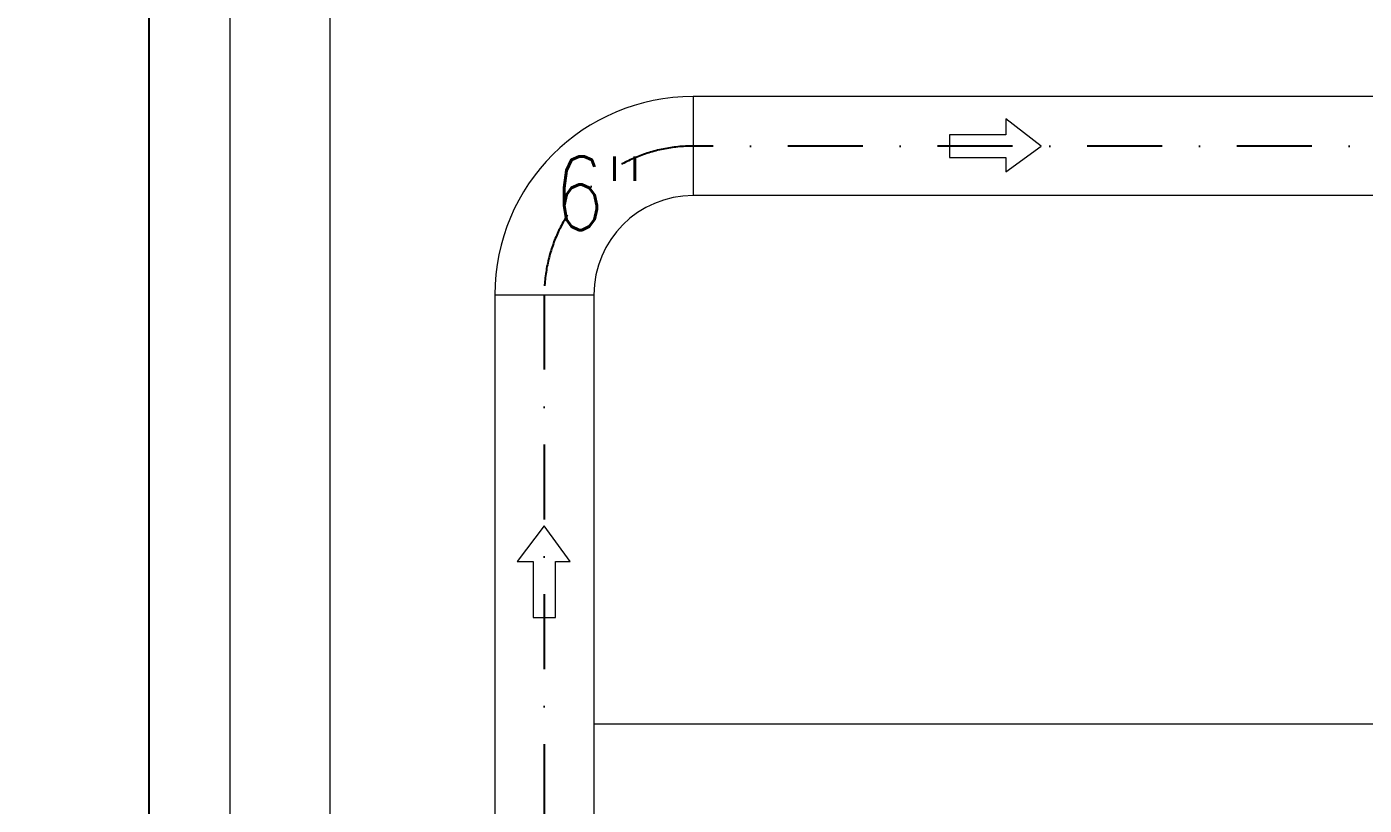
# Model space of a CAD drawing. Header units: millimetres. Extents: x -312439 to 477422, y -331570 to 212570.
# Drawn here: x 341243 to 343514, y 204197 to 205518 of the extents above; entities that cross this region are included whole.
import ezdxf

# ---------------------------------------------------------------- set-up
doc = ezdxf.new("R2010")
doc.units = ezdxf.units.MM
doc.linetypes.add('DASHDOT', pattern=[25.4, 12.7, -6.35, 0, -6.35])
doc.layers.add('ARCONDTEXTO', color=4, linetype='Continuous')
doc.styles.add('ROMAND', font='ROMAND.SHX')
doc.styles.add('ROMANS', font='romans.shx', dxfattribs={"height": 187.5})
doc.dimstyles.new('1-50 (MILIMETRO)', dxfattribs={"dimscale": 0, "dimtxt": 125, "dimasz": 125, "dimexe": 100, "dimexo": 100, "dimgap": 50, "dimtad": 0, "dimdec": 0, "dimzin": 0, "dimdsep": 46, "dimtxsty": 'ROMAND', "dimcen": -390, "dimclrd": 1, "dimclre": 1, "dimclrt": 3, "dimadec": 0, "dimazin": 0, "dimtfac": 1, "dimtdec": 0, "dimtix": 1, "dimtmove": 2, "dimatfit": 2, "dimfxl": 1, "dimtvp": 1, "dimtolj": 1, "dimtzin": 0, "dimarcsym": 0})

# ---------------------------------------------------------------- blocks, each defined once
blk = doc.blocks.new('*D50')
at = {"color": 1, "lineweight": -2, "transparency": 16777216}
for p, q in [((341488.5, 209274.4), (341350.3, 209274.4)), ((341450.3, 209149.4), (341450.3, 198499.4)), ((341658.5, 198374.4), (341350.3, 198374.4))]:
    blk.add_line(p, q, dxfattribs=at)
at = {"color": 1, "transparency": 16777216}
for points in [[(341429.4, 209149.4), (341471.1, 209149.4), (341450.3, 209274.4)], [(341429.4, 198499.4), (341471.1, 198499.4), (341450.3, 198374.4)]]:
    blk.add_solid(points, dxfattribs=at)
at = {"layer": 'Defpoints', "color": 0, "transparency": 16777216}
for p in [(341588.5, 209274.4), (341450.3, 198374.4), (341758.5, 198374.4)]:
    blk.add_point(p, dxfattribs=at)
at = {"color": 3, "transparency": 16777216, "insert": (341325.3, 203824.4), "char_height": 125, "attachment_point": 5, "rotation": 90, "style": 'ROMAND'}
blk.add_mtext('\\A1;10900', dxfattribs=at)

msp = doc.modelspace()

# ---------------------------------------------------------------- linework, layer by layer
at = {"color": 1, "linetype": 'Continuous', "lineweight": 0}
for p, q in [((341588.512, 198204.437, 0), (341588.512, 210024.437, 0)), ((341588.512, 200628.55, 0), (341588.512, 210024.437, 0)), ((341758.512, 198204.437, 0), (341758.512, 210024.437, 0)), ((342905.258, 205361.847, 0), (342905.258, 205334.725, 0)), ((342965.336, 205315.547, 0), (342905.258, 205361.847, 0)), ((342809.939, 205334.725, 0), (342809.939, 205296.37, 0)), ((342905.258, 205334.725, 0), (342809.939, 205334.725, 0)), ((342905.258, 205271.693, 0), (342965.336, 205315.547, 0)), ((342809.939, 205296.37, 0), (342905.258, 205296.37, 0)), ((342905.258, 205296.37, 0), (342905.258, 205271.693, 0)), ((342121.897, 204670.81, 0), (342075.597, 204610.732, 0)), ((342165.751, 204610.732, 0), (342121.897, 204670.81, 0)), ((342075.597, 204610.732, 0), (342102.719, 204610.732, 0)), ((342102.719, 204610.732, 0), (342102.719, 204515.412, 0)), ((342141.074, 204515.412, 0), (342141.074, 204610.732, 0)), ((342141.074, 204610.732, 0), (342165.751, 204610.732, 0)), ((342102.719, 204515.412, 0), (342141.074, 204515.412, 0))]:
    msp.add_line(p, q, dxfattribs=at)
at = {"color": 5, "linetype": 'Continuous', "lineweight": 0}
for p, q in [((342374.347, 205399.697, 0), (342374.347, 205231.397, 0)), ((346775.123, 205399.697, 0), (342374.347, 205399.697, 0)), ((346775.123, 205231.397, 0), (342374.347, 205231.397, 0)), ((342037.747, 205063.097, 0), (342206.047, 205063.097, 0)), ((342037.747, 205063.097, 0), (342037.747, 200628.55, 0)), ((342206.047, 205063.097, 0), (342206.047, 200628.55, 0))]:
    msp.add_line(p, q, dxfattribs=at)
at = {"color": 6, "linetype": 'DASHDOT', "ltscale": 10}
for p, q in [((351301.752, 205315.547, 0), (342374.347, 205315.547, 0)), ((342121.897, 205063.097, 0), (342121.897, 199413.908, 0))]:
    msp.add_line(p, q, dxfattribs=at)
at = {"color": 7, "linetype": 'Continuous', "lineweight": 0}
msp.add_line((342206.047, 204334.812, 0), (351809.752, 204334.812, 0), dxfattribs=at)
at = {"color": 5, "linetype": 'Continuous', "lineweight": 0}
for radius in [336.6, 168.3]:
    msp.add_arc((342374.347, 205063.097, 0), radius, 90, 180, dxfattribs=at)
at = {"color": 6, "linetype": 'DASHDOT', "ltscale": 10}
msp.add_arc((342374.347, 205063.097, 0), 252.45, 90, 180, dxfattribs=at)

# ---------------------------------------------------------------- texts
at = {"layer": 'ARCONDTEXTO', "linetype": 'Continuous', "lineweight": -3, "style": 'ROMANS', "width": 0.8}
msp.add_text('6"', height=125, dxfattribs=at).set_placement((342138.244, 205172.938, 0))

# ---------------------------------------------------------------- dimensions: what is measured, and where the dimension line sits
dim = msp.add_linear_dim(base=(341450.269, 198374.437, 0), p1=(341588.512, 209274.437, 0), p2=(341758.512, 198374.437, 0), angle=90, dimstyle='1-50 (MILIMETRO)', override={"dimscale": 1})
dim.commit()
dim.dimension.update_dxf_attribs({"geometry": '*D50', "text_midpoint": (341325.269, 203824.437, 0)})

doc.saveas('drawing.dxf')
